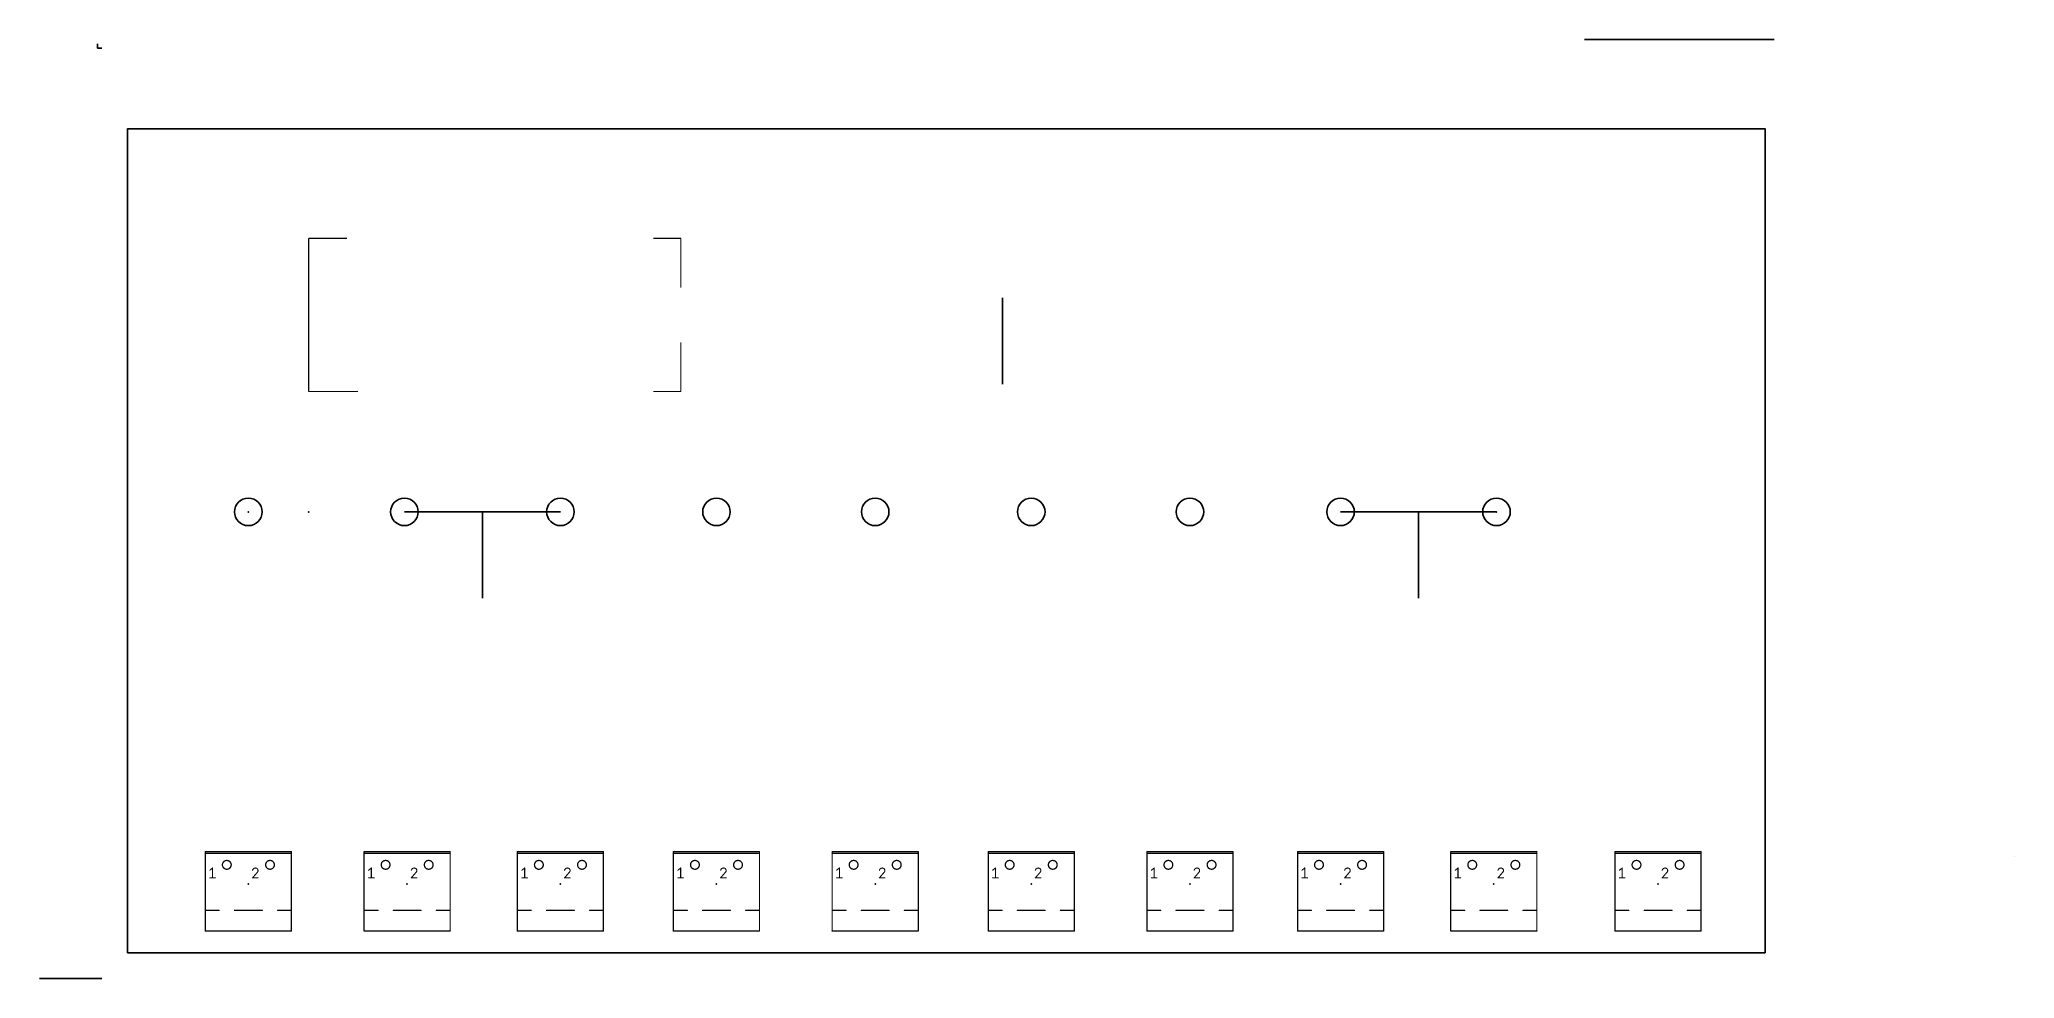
# Model space of a CAD drawing. Header units: millimetres. Extents: x 12 to 241, y 12 to 121.
import ezdxf

# ---------------------------------------------------------------- set-up
doc = ezdxf.new("R2010")
doc.units = ezdxf.units.MM
for name, color, linetype in [('20', 7, 'Continuous'), ('21', 7, 'Continuous'), ('23', 7, 'Continuous')]:
    doc.layers.add(name, color=color, linetype=linetype)

msp = doc.modelspace()

# ---------------------------------------------------------------- linework, layer by layer
for p, q in [((18.42, 120.36, 27), (18.42, 120.86, 27)), ((18.92, 120.36, 27), (18.42, 120.36, 27)), ((212.92, 121.36), (190.92, 121.36)), ((123.42, 91.36, 3), (123.42, 81.36, 3)), ((54.03, 66.53), (72.13, 66.53)), ((63.08, 66.53), (63.08, 56.53)), ((162.62, 66.53), (180.71, 66.53)), ((171.66, 66.53), (171.66, 56.53)), ((240.8, 26.58, 5), (240.8, 26.58, 5)), ((30.94, 15.36), (29.94, 15.36)), ((18.92, 12.36), (11.7, 12.36)), ((11.7, 12.36), (11.7, 12.36, 27))]:
    msp.add_line(p, q)
for centre in [(35.93, 66.53), (54.03, 66.53), (72.13, 66.53), (90.23, 66.53), (108.64, 66.53), (126.74, 66.53), (145.15, 66.53), (162.62, 66.53), (180.71, 66.53)]:
    msp.add_circle(centre, 1.6)
at = {"layer": '20'}
msp.add_lwpolyline([(211.86, 15.36), (211.86, 111.01), (21.92, 111.01), (21.92, 15.36)], close=True, dxfattribs=at)
at = {"layer": '21'}
for points, const_width in [([(42.92, 92.56), (42.92, 98.28)], 0.127), ([(42.92, 98.28), (47.36, 98.28)], 0.127), ([(86.1, 98.28), (82.92, 98.28)], 0.127), ([(86.1, 92.56), (86.1, 98.28)], 0.127), ([(42.92, 86.21), (42.92, 92.56)], 0.127), ([(42.92, 80.5), (42.92, 86.21)], 0.127), ([(86.1, 80.5), (86.1, 86.21)], 0.127), ([(42.92, 80.5), (48.63, 80.5)], 0.127), ([(82.92, 80.5), (86.1, 80.5)], 0.127), ([(40.93, 27.08), (30.94, 27.08)], 0.152), ([(30.94, 26.88), (30.94, 27.08)], 0.152), ([(30.94, 20.28), (30.94, 26.88)], 0.152), ([(30.94, 26.88), (40.93, 26.88)], 0.152), ([(31.47, 24.94), (31.78, 25.19)], 0.127), ([(31.78, 25.19), (31.78, 24.05)], 0.127), ([(40.93, 27.08), (40.93, 26.88)], 0.152), ([(40.93, 26.88), (40.93, 20.28)], 0.152), ([(59.34, 27.08), (49.36, 27.08)], 0.152), ([(49.36, 26.88), (49.36, 27.08)], 0.152), ([(49.36, 20.28), (49.36, 26.88)], 0.152), ([(49.36, 26.88), (59.34, 26.88)], 0.152), ([(49.88, 24.94), (50.2, 25.19)], 0.127), ([(50.2, 25.19), (50.2, 24.05)], 0.127), ([(59.34, 27.08), (59.34, 26.88)], 0.152), ([(59.34, 26.88), (59.34, 20.28)], 0.152), ([(77.12, 27.08), (67.14, 27.08)], 0.152), ([(67.14, 26.88), (67.14, 27.08)], 0.152), ([(67.14, 20.28), (67.14, 26.88)], 0.152), ([(67.14, 26.88), (77.12, 26.88)], 0.152), ([(67.66, 24.94), (67.98, 25.19)], 0.127), ([(67.98, 25.19), (67.98, 24.05)], 0.127), ([(77.12, 27.08), (77.12, 26.88)], 0.152), ([(77.12, 26.88), (77.12, 20.28)], 0.152), ([(95.22, 27.08), (85.24, 27.08)], 0.152), ([(85.24, 26.88), (85.24, 27.08)], 0.152), ([(85.24, 20.28), (85.24, 26.88)], 0.152), ([(85.24, 26.88), (95.22, 26.88)], 0.152), ([(85.76, 24.94), (86.08, 25.19)], 0.127), ([(86.08, 25.19), (86.08, 24.05)], 0.127), ([(95.22, 27.08), (95.22, 26.88)], 0.152), ([(95.22, 26.88), (95.22, 20.28)], 0.152), ([(113.63, 27.08), (103.65, 27.08)], 0.152), ([(103.65, 26.88), (103.65, 27.08)], 0.152), ([(103.65, 20.28), (103.65, 26.88)], 0.152), ([(103.65, 26.88), (113.63, 26.88)], 0.152), ([(104.17, 24.94), (104.49, 25.19)], 0.127), ([(104.49, 25.19), (104.49, 24.05)], 0.127), ([(113.63, 27.08), (113.63, 26.88)], 0.152), ([(113.63, 26.88), (113.63, 20.28)], 0.152), ([(131.73, 27.08), (121.75, 27.08)], 0.152), ([(121.75, 26.88), (121.75, 27.08)], 0.152), ([(121.75, 20.28), (121.75, 26.88)], 0.152), ([(121.75, 26.88), (131.73, 26.88)], 0.152), ([(122.27, 24.94), (122.59, 25.19)], 0.127), ([(122.59, 25.19), (122.59, 24.05)], 0.127), ([(131.73, 27.08), (131.73, 26.88)], 0.152), ([(131.73, 26.88), (131.73, 20.28)], 0.152), ([(150.15, 27.08), (140.16, 27.08)], 0.152), ([(140.16, 26.88), (140.16, 27.08)], 0.152), ([(140.16, 20.28), (140.16, 26.88)], 0.152), ([(140.16, 26.88), (150.15, 26.88)], 0.152), ([(140.69, 24.94), (141, 25.19)], 0.127), ([(141, 25.19), (141, 24.05)], 0.127), ([(150.15, 27.08), (150.15, 26.88)], 0.152), ([(150.15, 26.88), (150.15, 20.28)], 0.152), ([(167.61, 27.08), (157.63, 27.08)], 0.152), ([(157.63, 26.88), (157.63, 27.08)], 0.152), ([(157.63, 20.28), (157.63, 26.88)], 0.152), ([(157.63, 26.88), (167.61, 26.88)], 0.152), ([(158.15, 24.94), (158.47, 25.19)], 0.127), ([(158.47, 25.19), (158.47, 24.05)], 0.127), ([(167.61, 27.08), (167.61, 26.88)], 0.152), ([(167.61, 26.88), (167.61, 20.28)], 0.152), ([(185.39, 27.08), (175.41, 27.08)], 0.152), ([(175.41, 26.88), (175.41, 27.08)], 0.152), ([(175.41, 20.28), (175.41, 26.88)], 0.152), ([(175.41, 26.88), (185.39, 26.88)], 0.152), ([(175.93, 24.94), (176.25, 25.19)], 0.127), ([(176.25, 25.19), (176.25, 24.05)], 0.127), ([(185.39, 27.08), (185.39, 26.88)], 0.152), ([(185.39, 26.88), (185.39, 20.28)], 0.152), ([(204.44, 27.08), (194.46, 27.08)], 0.152), ([(194.46, 26.88), (194.46, 27.08)], 0.152), ([(194.46, 20.28), (194.46, 26.88)], 0.152), ([(194.46, 26.88), (204.44, 26.88)], 0.152), ([(194.98, 24.94), (195.3, 25.19)], 0.127), ([(195.3, 25.19), (195.3, 24.05)], 0.127), ([(204.44, 27.08), (204.44, 26.88)], 0.152), ([(204.44, 26.88), (204.44, 20.28)], 0.152), ([(31.47, 24.05), (32.1, 24.05)], 0.127), ([(36.96, 24.68), (36.42, 24.05)], 0.127), ([(36.42, 24.05), (37.05, 24.05)], 0.127), ([(49.88, 24.05), (50.52, 24.05)], 0.127), ([(55.37, 24.68), (54.83, 24.05)], 0.127), ([(54.83, 24.05), (55.47, 24.05)], 0.127), ([(67.66, 24.05), (68.3, 24.05)], 0.127), ([(73.15, 24.68), (72.61, 24.05)], 0.127), ([(72.61, 24.05), (73.25, 24.05)], 0.127), ([(85.76, 24.05), (86.39, 24.05)], 0.127), ([(91.25, 24.68), (90.71, 24.05)], 0.127), ([(90.71, 24.05), (91.35, 24.05)], 0.127), ([(104.17, 24.05), (104.81, 24.05)], 0.127), ([(109.67, 24.68), (109.13, 24.05)], 0.127), ([(109.13, 24.05), (109.76, 24.05)], 0.127), ([(122.27, 24.05), (122.91, 24.05)], 0.127), ([(127.76, 24.68), (127.22, 24.05)], 0.127), ([(127.22, 24.05), (127.86, 24.05)], 0.127), ([(140.69, 24.05), (141.32, 24.05)], 0.127), ([(146.18, 24.68), (145.64, 24.05)], 0.127), ([(145.64, 24.05), (146.27, 24.05)], 0.127), ([(158.15, 24.05), (158.78, 24.05)], 0.127), ([(163.64, 24.68), (163.1, 24.05)], 0.127), ([(163.1, 24.05), (163.74, 24.05)], 0.127), ([(175.93, 24.05), (176.56, 24.05)], 0.127), ([(181.42, 24.68), (180.88, 24.05)], 0.127), ([(180.88, 24.05), (181.52, 24.05)], 0.127), ([(194.98, 24.05), (195.61, 24.05)], 0.127), ([(200.47, 24.68), (199.93, 24.05)], 0.127), ([(199.93, 24.05), (200.57, 24.05)], 0.127), ([(30.94, 17.89), (30.94, 20.28)], 0.152), ([(30.94, 20.28), (32.54, 20.28)], 0.152), ([(34.32, 20.28), (37.55, 20.28)], 0.152), ([(39.33, 20.28), (40.93, 20.28)], 0.152), ([(40.93, 20.28), (40.93, 17.89)], 0.152), ([(49.36, 17.89), (49.36, 20.28)], 0.152), ([(49.36, 20.28), (50.96, 20.28)], 0.152), ([(52.74, 20.28), (55.96, 20.28)], 0.152), ([(57.74, 20.28), (59.34, 20.28)], 0.152), ([(59.34, 20.28), (59.34, 17.89)], 0.152), ([(67.14, 17.89), (67.14, 20.28)], 0.152), ([(67.14, 20.28), (68.74, 20.28)], 0.152), ([(70.52, 20.28), (73.74, 20.28)], 0.152), ([(75.52, 20.28), (77.12, 20.28)], 0.152), ([(77.12, 20.28), (77.12, 17.89)], 0.152), ([(85.24, 17.89), (85.24, 20.28)], 0.152), ([(85.24, 20.28), (86.84, 20.28)], 0.152), ([(88.62, 20.28), (91.84, 20.28)], 0.152), ([(93.62, 20.28), (95.22, 20.28)], 0.152), ([(95.22, 20.28), (95.22, 17.89)], 0.152), ([(103.65, 17.89), (103.65, 20.28)], 0.152), ([(103.65, 20.28), (105.25, 20.28)], 0.152), ([(107.03, 20.28), (110.26, 20.28)], 0.152), ([(112.03, 20.28), (113.63, 20.28)], 0.152), ([(113.63, 20.28), (113.63, 17.89)], 0.152), ([(121.75, 17.89), (121.75, 20.28)], 0.152), ([(121.75, 20.28), (123.35, 20.28)], 0.152), ([(125.13, 20.28), (128.35, 20.28)], 0.152), ([(130.13, 20.28), (131.73, 20.28)], 0.152), ([(131.73, 20.28), (131.73, 17.89)], 0.152), ([(140.16, 17.89), (140.16, 20.28)], 0.152), ([(140.16, 20.28), (141.76, 20.28)], 0.152), ([(143.54, 20.28), (146.77, 20.28)], 0.152), ([(148.55, 20.28), (150.15, 20.28)], 0.152), ([(150.15, 20.28), (150.15, 17.89)], 0.152), ([(157.63, 17.89), (157.63, 20.28)], 0.152), ([(157.63, 20.28), (159.23, 20.28)], 0.152), ([(161.01, 20.28), (164.23, 20.28)], 0.152), ([(166.01, 20.28), (167.61, 20.28)], 0.152), ([(167.61, 20.28), (167.61, 17.89)], 0.152), ([(175.41, 17.89), (175.41, 20.28)], 0.152), ([(175.41, 20.28), (177.01, 20.28)], 0.152), ([(178.79, 20.28), (182.01, 20.28)], 0.152), ([(183.79, 20.28), (185.39, 20.28)], 0.152), ([(185.39, 20.28), (185.39, 17.89)], 0.152), ([(194.46, 17.89), (194.46, 20.28)], 0.152), ([(194.46, 20.28), (196.06, 20.28)], 0.152), ([(197.84, 20.28), (201.06, 20.28)], 0.152), ([(202.84, 20.28), (204.44, 20.28)], 0.152), ([(204.44, 20.28), (204.44, 17.89)], 0.152), ([(30.94, 17.89), (40.93, 17.89)], 0.152), ([(49.36, 17.89), (59.34, 17.89)], 0.152), ([(67.14, 17.89), (77.12, 17.89)], 0.152), ([(85.24, 17.89), (95.22, 17.89)], 0.152), ([(103.65, 17.89), (113.63, 17.89)], 0.152), ([(121.75, 17.89), (131.73, 17.89)], 0.152), ([(140.16, 17.89), (150.15, 17.89)], 0.152), ([(157.63, 17.89), (167.61, 17.89)], 0.152), ([(175.41, 17.89), (185.39, 17.89)], 0.152), ([(194.46, 17.89), (204.44, 17.89)], 0.152)]:
    msp.add_lwpolyline(points, dxfattribs=dict(at, const_width=const_width))
for points, const_width in [([(30.94, 27.12, 1), (30.94, 27.05)], 0.0762), ([(30.98, 27.08, 1), (30.91, 27.08)], 0.0762), ([(30.98, 26.88, 1), (30.91, 26.88)], 0.0762), ([(30.94, 26.92, 1), (30.94, 26.84)], 0.0762), ([(30.91, 26.88, 1), (30.98, 26.88)], 0.0762), ([(31.81, 25.19, 1), (31.75, 25.19)], 0.0635), ([(31.8, 25.17, 1), (31.76, 25.22)], 0.0635), ([(33.43, 25.05, 1), (33.43, 26.07, 1), (33.43, 25.05)], 0.152), ([(36.77, 25.19, 0.3252), (36.42, 24.94)], 0.127), ([(37.05, 24.9, 0.4142), (36.77, 25.19)], 0.127), ([(36.77, 25.22, 1), (36.77, 25.16)], 0.0635), ([(36.77, 25.16, 1), (36.77, 25.22)], 0.0635), ([(38.44, 25.05, 1), (38.44, 26.07, 1), (38.44, 25.05)], 0.152), ([(40.96, 27.08, 1), (40.89, 27.08)], 0.0762), ([(40.96, 26.88, 1), (40.89, 26.88)], 0.0762), ([(40.89, 26.88, 1), (40.96, 26.88)], 0.0762), ([(40.93, 27.05, 1), (40.93, 27.12)], 0.0762), ([(40.93, 26.84, 1), (40.93, 26.92)], 0.0762), ([(49.36, 27.12, 1), (49.36, 27.05)], 0.0762), ([(49.4, 27.08, 1), (49.32, 27.08)], 0.0762), ([(49.4, 26.88, 1), (49.32, 26.88)], 0.0762), ([(49.36, 26.92, 1), (49.36, 26.84)], 0.0762), ([(49.32, 26.88, 1), (49.4, 26.88)], 0.0762), ([(50.23, 25.19, 1), (50.17, 25.19)], 0.0635), ([(50.22, 25.17, 1), (50.18, 25.22)], 0.0635), ([(51.85, 25.05, 1), (51.85, 26.07, 1), (51.85, 25.05)], 0.152), ([(55.18, 25.19, 0.3252), (54.83, 24.94)], 0.127), ([(55.47, 24.9, 0.4142), (55.18, 25.19)], 0.127), ([(55.18, 25.22, 1), (55.18, 25.16)], 0.0635), ([(55.18, 25.16, 1), (55.18, 25.22)], 0.0635), ([(56.85, 25.05, 1), (56.85, 26.07, 1), (56.85, 25.05)], 0.152), ([(59.38, 27.08, 1), (59.3, 27.08)], 0.0762), ([(59.38, 26.88, 1), (59.3, 26.88)], 0.0762), ([(59.3, 26.88, 1), (59.38, 26.88)], 0.0762), ([(59.34, 27.05, 1), (59.34, 27.12)], 0.0762), ([(59.34, 26.84, 1), (59.34, 26.92)], 0.0762), ([(67.14, 27.12, 1), (67.14, 27.05)], 0.0762), ([(67.18, 27.08, 1), (67.1, 27.08)], 0.0762), ([(67.18, 26.88, 1), (67.1, 26.88)], 0.0762), ([(67.14, 26.92, 1), (67.14, 26.84)], 0.0762), ([(67.1, 26.88, 1), (67.18, 26.88)], 0.0762), ([(68.01, 25.19, 1), (67.95, 25.19)], 0.0635), ([(68, 25.17, 1), (67.96, 25.22)], 0.0635), ([(69.63, 25.05, 1), (69.63, 26.07, 1), (69.63, 25.05)], 0.152), ([(72.96, 25.19, 0.3252), (72.61, 24.94)], 0.127), ([(73.25, 24.9, 0.4142), (72.96, 25.19)], 0.127), ([(72.96, 25.22, 1), (72.96, 25.16)], 0.0635), ([(72.96, 25.16, 1), (72.96, 25.22)], 0.0635), ([(74.63, 25.05, 1), (74.63, 26.07, 1), (74.63, 25.05)], 0.152), ([(77.16, 27.08, 1), (77.08, 27.08)], 0.0762), ([(77.16, 26.88, 1), (77.08, 26.88)], 0.0762), ([(77.08, 26.88, 1), (77.16, 26.88)], 0.0762), ([(77.12, 27.05, 1), (77.12, 27.12)], 0.0762), ([(77.12, 26.84, 1), (77.12, 26.92)], 0.0762), ([(85.24, 27.12, 1), (85.24, 27.05)], 0.0762), ([(85.28, 27.08, 1), (85.2, 27.08)], 0.0762), ([(85.28, 26.88, 1), (85.2, 26.88)], 0.0762), ([(85.24, 26.92, 1), (85.24, 26.84)], 0.0762), ([(85.2, 26.88, 1), (85.28, 26.88)], 0.0762), ([(86.11, 25.19, 1), (86.04, 25.19)], 0.0635), ([(86.09, 25.17, 1), (86.06, 25.22)], 0.0635), ([(87.73, 25.05, 1), (87.73, 26.07, 1), (87.73, 25.05)], 0.152), ([(91.06, 25.19, 0.3252), (90.71, 24.94)], 0.127), ([(91.35, 24.9, 0.4142), (91.06, 25.19)], 0.127), ([(91.06, 25.22, 1), (91.06, 25.16)], 0.0635), ([(91.06, 25.16, 1), (91.06, 25.22)], 0.0635), ([(92.73, 25.05, 1), (92.73, 26.07, 1), (92.73, 25.05)], 0.152), ([(95.26, 27.08, 1), (95.18, 27.08)], 0.0762), ([(95.26, 26.88, 1), (95.18, 26.88)], 0.0762), ([(95.18, 26.88, 1), (95.26, 26.88)], 0.0762), ([(95.22, 27.05, 1), (95.22, 27.12)], 0.0762), ([(95.22, 26.84, 1), (95.22, 26.92)], 0.0762), ([(103.65, 27.12, 1), (103.65, 27.05)], 0.0762), ([(103.69, 27.08, 1), (103.61, 27.08)], 0.0762), ([(103.69, 26.88, 1), (103.61, 26.88)], 0.0762), ([(103.65, 26.92, 1), (103.65, 26.84)], 0.0762), ([(103.61, 26.88, 1), (103.69, 26.88)], 0.0762), ([(104.52, 25.19, 1), (104.46, 25.19)], 0.0635), ([(104.51, 25.17, 1), (104.47, 25.22)], 0.0635), ([(106.14, 25.05, 1), (106.14, 26.07, 1), (106.14, 25.05)], 0.152), ([(109.47, 25.19, 0.3252), (109.13, 24.94)], 0.127), ([(109.76, 24.9, 0.4142), (109.47, 25.19)], 0.127), ([(109.47, 25.22, 1), (109.47, 25.16)], 0.0635), ([(109.47, 25.16, 1), (109.47, 25.22)], 0.0635), ([(111.14, 25.05, 1), (111.14, 26.07, 1), (111.14, 25.05)], 0.152), ([(113.67, 27.08, 1), (113.6, 27.08)], 0.0762), ([(113.67, 26.88, 1), (113.6, 26.88)], 0.0762), ([(113.6, 26.88, 1), (113.67, 26.88)], 0.0762), ([(113.63, 27.05, 1), (113.63, 27.12)], 0.0762), ([(113.63, 26.84, 1), (113.63, 26.92)], 0.0762), ([(121.75, 27.12, 1), (121.75, 27.05)], 0.0762), ([(121.79, 27.08, 1), (121.71, 27.08)], 0.0762), ([(121.79, 26.88, 1), (121.71, 26.88)], 0.0762), ([(121.75, 26.92, 1), (121.75, 26.84)], 0.0762), ([(121.71, 26.88, 1), (121.79, 26.88)], 0.0762), ([(122.62, 25.19, 1), (122.56, 25.19)], 0.0635), ([(122.61, 25.17, 1), (122.57, 25.22)], 0.0635), ([(124.24, 25.05, 1), (124.24, 26.07, 1), (124.24, 25.05)], 0.152), ([(127.57, 25.19, 0.3252), (127.22, 24.94)], 0.127), ([(127.86, 24.9, 0.4142), (127.57, 25.19)], 0.127), ([(127.57, 25.22, 1), (127.57, 25.16)], 0.0635), ([(127.57, 25.16, 1), (127.57, 25.22)], 0.0635), ([(129.24, 25.05, 1), (129.24, 26.07, 1), (129.24, 25.05)], 0.152), ([(131.77, 27.08, 1), (131.69, 27.08)], 0.0762), ([(131.77, 26.88, 1), (131.69, 26.88)], 0.0762), ([(131.69, 26.88, 1), (131.77, 26.88)], 0.0762), ([(131.73, 27.05, 1), (131.73, 27.12)], 0.0762), ([(131.73, 26.84, 1), (131.73, 26.92)], 0.0762), ([(140.16, 27.12, 1), (140.16, 27.05)], 0.0762), ([(140.2, 27.08, 1), (140.13, 27.08)], 0.0762), ([(140.2, 26.88, 1), (140.13, 26.88)], 0.0762), ([(140.16, 26.92, 1), (140.16, 26.84)], 0.0762), ([(140.13, 26.88, 1), (140.2, 26.88)], 0.0762), ([(141.03, 25.19, 1), (140.97, 25.19)], 0.0635), ([(141.02, 25.17, 1), (140.98, 25.22)], 0.0635), ([(142.65, 25.05, 1), (142.65, 26.07, 1), (142.65, 25.05)], 0.152), ([(145.99, 25.19, 0.3252), (145.64, 24.94)], 0.127), ([(146.27, 24.9, 0.4142), (145.99, 25.19)], 0.127), ([(145.99, 25.22, 1), (145.99, 25.16)], 0.0635), ([(145.99, 25.16, 1), (145.99, 25.22)], 0.0635), ([(147.66, 25.05, 1), (147.66, 26.07, 1), (147.66, 25.05)], 0.152), ([(150.18, 27.08, 1), (150.11, 27.08)], 0.0762), ([(150.18, 26.88, 1), (150.11, 26.88)], 0.0762), ([(150.11, 26.88, 1), (150.18, 26.88)], 0.0762), ([(150.15, 27.05, 1), (150.15, 27.12)], 0.0762), ([(150.15, 26.84, 1), (150.15, 26.92)], 0.0762), ([(157.63, 27.12, 1), (157.63, 27.05)], 0.0762), ([(157.67, 27.08, 1), (157.59, 27.08)], 0.0762), ([(157.67, 26.88, 1), (157.59, 26.88)], 0.0762), ([(157.63, 26.92, 1), (157.63, 26.84)], 0.0762), ([(157.59, 26.88, 1), (157.67, 26.88)], 0.0762), ([(158.5, 25.19, 1), (158.43, 25.19)], 0.0635), ([(158.48, 25.17, 1), (158.45, 25.22)], 0.0635), ([(160.12, 25.05, 1), (160.12, 26.07, 1), (160.12, 25.05)], 0.152), ([(163.45, 25.19, 0.3252), (163.1, 24.94)], 0.127), ([(163.74, 24.9, 0.4142), (163.45, 25.19)], 0.127), ([(163.45, 25.22, 1), (163.45, 25.16)], 0.0635), ([(163.45, 25.16, 1), (163.45, 25.22)], 0.0635), ([(165.12, 25.05, 1), (165.12, 26.07, 1), (165.12, 25.05)], 0.152), ([(167.65, 27.08, 1), (167.57, 27.08)], 0.0762), ([(167.65, 26.88, 1), (167.57, 26.88)], 0.0762), ([(167.57, 26.88, 1), (167.65, 26.88)], 0.0762), ([(167.61, 27.05, 1), (167.61, 27.12)], 0.0762), ([(167.61, 26.84, 1), (167.61, 26.92)], 0.0762), ([(175.41, 27.12, 1), (175.41, 27.05)], 0.0762), ([(175.45, 27.08, 1), (175.37, 27.08)], 0.0762), ([(175.45, 26.88, 1), (175.37, 26.88)], 0.0762), ([(175.41, 26.92, 1), (175.41, 26.84)], 0.0762), ([(175.37, 26.88, 1), (175.45, 26.88)], 0.0762), ([(176.28, 25.19, 1), (176.21, 25.19)], 0.0635), ([(176.26, 25.17, 1), (176.23, 25.22)], 0.0635), ([(177.9, 25.05, 1), (177.9, 26.07, 1), (177.9, 25.05)], 0.152), ([(181.23, 25.19, 0.3252), (180.88, 24.94)], 0.127), ([(181.52, 24.9, 0.4142), (181.23, 25.19)], 0.127), ([(181.23, 25.22, 1), (181.23, 25.16)], 0.0635), ([(181.23, 25.16, 1), (181.23, 25.22)], 0.0635), ([(182.9, 25.05, 1), (182.9, 26.07, 1), (182.9, 25.05)], 0.152), ([(185.43, 27.08, 1), (185.35, 27.08)], 0.0762), ([(185.43, 26.88, 1), (185.35, 26.88)], 0.0762), ([(185.35, 26.88, 1), (185.43, 26.88)], 0.0762), ([(185.39, 27.05, 1), (185.39, 27.12)], 0.0762), ([(185.39, 26.84, 1), (185.39, 26.92)], 0.0762), ([(194.46, 27.12, 1), (194.46, 27.05)], 0.0762), ([(194.5, 27.08, 1), (194.42, 27.08)], 0.0762), ([(194.5, 26.88, 1), (194.42, 26.88)], 0.0762), ([(194.46, 26.92, 1), (194.46, 26.84)], 0.0762), ([(194.42, 26.88, 1), (194.5, 26.88)], 0.0762), ([(195.33, 25.19, 1), (195.26, 25.19)], 0.0635), ([(195.31, 25.17, 1), (195.28, 25.22)], 0.0635), ([(196.95, 25.05, 1), (196.95, 26.07, 1), (196.95, 25.05)], 0.152), ([(200.28, 25.19, 0.3252), (199.93, 24.94)], 0.127), ([(200.57, 24.9, 0.4142), (200.28, 25.19)], 0.127), ([(200.28, 25.22, 1), (200.28, 25.16)], 0.0635), ([(200.28, 25.16, 1), (200.28, 25.22)], 0.0635), ([(201.95, 25.05, 1), (201.95, 26.07, 1), (201.95, 25.05)], 0.152), ([(204.48, 27.08, 1), (204.4, 27.08)], 0.0762), ([(204.48, 26.88, 1), (204.4, 26.88)], 0.0762), ([(204.4, 26.88, 1), (204.48, 26.88)], 0.0762), ([(204.44, 27.05, 1), (204.44, 27.12)], 0.0762), ([(204.44, 26.84, 1), (204.44, 26.92)], 0.0762), ([(31.45, 24.96, 1), (31.48, 24.91)], 0.0635), ([(31.47, 24.08, 1), (31.47, 24.02)], 0.0635), ([(31.75, 24.05, 1), (31.81, 24.05)], 0.0635), ([(32.1, 24.02, 1), (32.1, 24.08)], 0.0635), ([(36.39, 24.95, 1), (36.45, 24.93)], 0.0635), ([(36.42, 24.08, 1), (36.42, 24.02)], 0.0635), ([(36.39, 24.07, 1), (36.44, 24.03)], 0.0635), ([(36.96, 24.68, 0.2053), (37.05, 24.9)], 0.127), ([(36.94, 24.71, 1), (36.98, 24.66)], 0.0635), ([(36.98, 24.66, 1), (36.93, 24.7)], 0.0635), ([(37.08, 24.9, 1), (37.02, 24.9)], 0.0635), ([(37.02, 24.9, 1), (37.08, 24.9)], 0.0635), ([(37.05, 24.02, 1), (37.05, 24.08)], 0.0635), ([(49.86, 24.96, 1), (49.9, 24.91)], 0.0635), ([(49.88, 24.08, 1), (49.88, 24.02)], 0.0635), ([(50.17, 24.05, 1), (50.23, 24.05)], 0.0635), ([(50.52, 24.02, 1), (50.52, 24.08)], 0.0635), ([(54.8, 24.95, 1), (54.86, 24.93)], 0.0635), ([(54.83, 24.08, 1), (54.83, 24.02)], 0.0635), ([(54.81, 24.07, 1), (54.86, 24.03)], 0.0635), ([(55.37, 24.68, 0.2053), (55.47, 24.9)], 0.127), ([(55.35, 24.71, 1), (55.39, 24.66)], 0.0635), ([(55.4, 24.66, 1), (55.35, 24.7)], 0.0635), ([(55.5, 24.9, 1), (55.44, 24.9)], 0.0635), ([(55.44, 24.9, 1), (55.5, 24.9)], 0.0635), ([(55.47, 24.02, 1), (55.47, 24.08)], 0.0635), ([(67.64, 24.96, 1), (67.68, 24.91)], 0.0635), ([(67.66, 24.08, 1), (67.66, 24.02)], 0.0635), ([(67.95, 24.05, 1), (68.01, 24.05)], 0.0635), ([(68.3, 24.02, 1), (68.3, 24.08)], 0.0635), ([(72.58, 24.95, 1), (72.64, 24.93)], 0.0635), ([(72.61, 24.08, 1), (72.61, 24.02)], 0.0635), ([(72.59, 24.07, 1), (72.64, 24.03)], 0.0635), ([(73.15, 24.68, 0.2053), (73.25, 24.9)], 0.127), ([(73.13, 24.71, 1), (73.17, 24.66)], 0.0635), ([(73.18, 24.66, 1), (73.13, 24.7)], 0.0635), ([(73.28, 24.9, 1), (73.22, 24.9)], 0.0635), ([(73.22, 24.9, 1), (73.28, 24.9)], 0.0635), ([(73.25, 24.02, 1), (73.25, 24.08)], 0.0635), ([(85.74, 24.96, 1), (85.78, 24.91)], 0.0635), ([(85.76, 24.08, 1), (85.76, 24.02)], 0.0635), ([(86.04, 24.05, 1), (86.11, 24.05)], 0.0635), ([(86.39, 24.02, 1), (86.39, 24.08)], 0.0635), ([(90.68, 24.95, 1), (90.74, 24.93)], 0.0635), ([(90.71, 24.08, 1), (90.71, 24.02)], 0.0635), ([(90.69, 24.07, 1), (90.73, 24.03)], 0.0635), ([(91.25, 24.68, 0.2053), (91.35, 24.9)], 0.127), ([(91.27, 24.66, 1), (91.23, 24.7)], 0.0635), ([(91.23, 24.71, 1), (91.27, 24.66)], 0.0635), ([(91.38, 24.9, 1), (91.31, 24.9)], 0.0635), ([(91.31, 24.9, 1), (91.38, 24.9)], 0.0635), ([(91.35, 24.02, 1), (91.35, 24.08)], 0.0635), ([(104.15, 24.96, 1), (104.19, 24.91)], 0.0635), ([(104.17, 24.08, 1), (104.17, 24.02)], 0.0635), ([(104.46, 24.05, 1), (104.52, 24.05)], 0.0635), ([(104.81, 24.02, 1), (104.81, 24.08)], 0.0635), ([(109.1, 24.95, 1), (109.16, 24.93)], 0.0635), ([(109.13, 24.08, 1), (109.13, 24.02)], 0.0635), ([(109.1, 24.07, 1), (109.15, 24.03)], 0.0635), ([(109.67, 24.68, 0.2053), (109.76, 24.9)], 0.127), ([(109.64, 24.71, 1), (109.69, 24.66)], 0.0635), ([(109.69, 24.66, 1), (109.64, 24.7)], 0.0635), ([(109.79, 24.9, 1), (109.73, 24.9)], 0.0635), ([(109.73, 24.9, 1), (109.79, 24.9)], 0.0635), ([(109.76, 24.02, 1), (109.76, 24.08)], 0.0635), ([(122.25, 24.96, 1), (122.29, 24.91)], 0.0635), ([(122.27, 24.08, 1), (122.27, 24.02)], 0.0635), ([(122.56, 24.05, 1), (122.62, 24.05)], 0.0635), ([(122.91, 24.02, 1), (122.91, 24.08)], 0.0635), ([(127.19, 24.95, 1), (127.25, 24.93)], 0.0635), ([(127.22, 24.08, 1), (127.22, 24.02)], 0.0635), ([(127.2, 24.07, 1), (127.25, 24.03)], 0.0635), ([(127.76, 24.68, 0.2053), (127.86, 24.9)], 0.127), ([(127.74, 24.71, 1), (127.78, 24.66)], 0.0635), ([(127.79, 24.66, 1), (127.74, 24.7)], 0.0635), ([(127.89, 24.9, 1), (127.83, 24.9)], 0.0635), ([(127.83, 24.9, 1), (127.89, 24.9)], 0.0635), ([(127.86, 24.02, 1), (127.86, 24.08)], 0.0635), ([(140.67, 24.96, 1), (140.7, 24.91)], 0.0635), ([(140.69, 24.08, 1), (140.69, 24.02)], 0.0635), ([(140.97, 24.05, 1), (141.03, 24.05)], 0.0635), ([(141.32, 24.02, 1), (141.32, 24.08)], 0.0635), ([(145.61, 24.95, 1), (145.67, 24.93)], 0.0635), ([(145.64, 24.08, 1), (145.64, 24.02)], 0.0635), ([(145.61, 24.07, 1), (145.66, 24.03)], 0.0635), ([(146.18, 24.68, 0.2053), (146.27, 24.9)], 0.127), ([(146.16, 24.71, 1), (146.2, 24.66)], 0.0635), ([(146.2, 24.66, 1), (146.15, 24.7)], 0.0635), ([(146.3, 24.9, 1), (146.24, 24.9)], 0.0635), ([(146.24, 24.9, 1), (146.3, 24.9)], 0.0635), ([(146.27, 24.02, 1), (146.27, 24.08)], 0.0635), ([(158.13, 24.96, 1), (158.17, 24.91)], 0.0635), ([(158.15, 24.08, 1), (158.15, 24.02)], 0.0635), ([(158.43, 24.05, 1), (158.5, 24.05)], 0.0635), ([(158.78, 24.02, 1), (158.78, 24.08)], 0.0635), ([(163.07, 24.95, 1), (163.13, 24.93)], 0.0635), ([(163.1, 24.08, 1), (163.1, 24.02)], 0.0635), ([(163.08, 24.07, 1), (163.12, 24.03)], 0.0635), ([(163.64, 24.68, 0.2053), (163.74, 24.9)], 0.127), ([(163.66, 24.66, 1), (163.62, 24.7)], 0.0635), ([(163.62, 24.71, 1), (163.66, 24.66)], 0.0635), ([(163.77, 24.9, 1), (163.7, 24.9)], 0.0635), ([(163.7, 24.9, 1), (163.77, 24.9)], 0.0635), ([(163.74, 24.02, 1), (163.74, 24.08)], 0.0635), ([(175.91, 24.96, 1), (175.95, 24.91)], 0.0635), ([(175.93, 24.08, 1), (175.93, 24.02)], 0.0635), ([(176.21, 24.05, 1), (176.28, 24.05)], 0.0635), ([(176.56, 24.02, 1), (176.56, 24.08)], 0.0635), ([(180.85, 24.95, 1), (180.91, 24.93)], 0.0635), ([(180.88, 24.08, 1), (180.88, 24.02)], 0.0635), ([(180.86, 24.07, 1), (180.9, 24.03)], 0.0635), ([(181.42, 24.68, 0.2053), (181.52, 24.9)], 0.127), ([(181.44, 24.66, 1), (181.4, 24.7)], 0.0635), ([(181.4, 24.71, 1), (181.44, 24.66)], 0.0635), ([(181.55, 24.9, 1), (181.48, 24.9)], 0.0635), ([(181.48, 24.9, 1), (181.55, 24.9)], 0.0635), ([(181.52, 24.02, 1), (181.52, 24.08)], 0.0635), ([(194.96, 24.96, 1), (195, 24.91)], 0.0635), ([(194.98, 24.08, 1), (194.98, 24.02)], 0.0635), ([(195.26, 24.05, 1), (195.33, 24.05)], 0.0635), ([(195.61, 24.02, 1), (195.61, 24.08)], 0.0635), ([(199.9, 24.95, 1), (199.96, 24.93)], 0.0635), ([(199.93, 24.08, 1), (199.93, 24.02)], 0.0635), ([(199.91, 24.07, 1), (199.95, 24.03)], 0.0635), ([(200.47, 24.68, 0.2053), (200.57, 24.9)], 0.127), ([(200.49, 24.66, 1), (200.45, 24.7)], 0.0635), ([(200.45, 24.71, 1), (200.49, 24.66)], 0.0635), ([(200.6, 24.9, 1), (200.53, 24.9)], 0.0635), ([(200.53, 24.9, 1), (200.6, 24.9)], 0.0635), ([(200.57, 24.02, 1), (200.57, 24.08)], 0.0635), ([(30.98, 20.28, 1), (30.91, 20.28)], 0.0762), ([(30.94, 20.31, 1), (30.94, 20.24)], 0.0762), ([(30.91, 20.28, 1), (30.98, 20.28)], 0.0762), ([(32.54, 20.24, 1), (32.54, 20.31)], 0.0762), ([(34.32, 20.31, 1), (34.32, 20.24)], 0.0762), ([(37.55, 20.24, 1), (37.55, 20.31)], 0.0762), ([(39.33, 20.31, 1), (39.33, 20.24)], 0.0762), ([(40.96, 20.28, 1), (40.89, 20.28)], 0.0762), ([(40.89, 20.28, 1), (40.96, 20.28)], 0.0762), ([(40.93, 20.24, 1), (40.93, 20.31)], 0.0762), ([(49.4, 20.28, 1), (49.32, 20.28)], 0.0762), ([(49.36, 20.31, 1), (49.36, 20.24)], 0.0762), ([(49.32, 20.28, 1), (49.4, 20.28)], 0.0762), ([(50.96, 20.24, 1), (50.96, 20.31)], 0.0762), ([(52.74, 20.31, 1), (52.74, 20.24)], 0.0762), ([(55.96, 20.24, 1), (55.96, 20.31)], 0.0762), ([(57.74, 20.31, 1), (57.74, 20.24)], 0.0762), ([(59.38, 20.28, 1), (59.3, 20.28)], 0.0762), ([(59.3, 20.28, 1), (59.38, 20.28)], 0.0762), ([(59.34, 20.24, 1), (59.34, 20.31)], 0.0762), ([(67.18, 20.28, 1), (67.1, 20.28)], 0.0762), ([(67.14, 20.31, 1), (67.14, 20.24)], 0.0762), ([(67.1, 20.28, 1), (67.18, 20.28)], 0.0762), ([(68.74, 20.24, 1), (68.74, 20.31)], 0.0762), ([(70.52, 20.31, 1), (70.52, 20.24)], 0.0762), ([(73.74, 20.24, 1), (73.74, 20.31)], 0.0762), ([(75.52, 20.31, 1), (75.52, 20.24)], 0.0762), ([(77.16, 20.28, 1), (77.08, 20.28)], 0.0762), ([(77.08, 20.28, 1), (77.16, 20.28)], 0.0762), ([(77.12, 20.24, 1), (77.12, 20.31)], 0.0762), ([(85.28, 20.28, 1), (85.2, 20.28)], 0.0762), ([(85.24, 20.31, 1), (85.24, 20.24)], 0.0762), ([(85.2, 20.28, 1), (85.28, 20.28)], 0.0762), ([(86.84, 20.24, 1), (86.84, 20.31)], 0.0762), ([(88.62, 20.31, 1), (88.62, 20.24)], 0.0762), ([(91.84, 20.24, 1), (91.84, 20.31)], 0.0762), ([(93.62, 20.31, 1), (93.62, 20.24)], 0.0762), ([(95.26, 20.28, 1), (95.18, 20.28)], 0.0762), ([(95.18, 20.28, 1), (95.26, 20.28)], 0.0762), ([(95.22, 20.24, 1), (95.22, 20.31)], 0.0762), ([(103.69, 20.28, 1), (103.61, 20.28)], 0.0762), ([(103.65, 20.31, 1), (103.65, 20.24)], 0.0762), ([(103.61, 20.28, 1), (103.69, 20.28)], 0.0762), ([(105.25, 20.24, 1), (105.25, 20.31)], 0.0762), ([(107.03, 20.31, 1), (107.03, 20.24)], 0.0762), ([(110.26, 20.24, 1), (110.26, 20.31)], 0.0762), ([(112.03, 20.31, 1), (112.03, 20.24)], 0.0762), ([(113.67, 20.28, 1), (113.6, 20.28)], 0.0762), ([(113.6, 20.28, 1), (113.67, 20.28)], 0.0762), ([(113.63, 20.24, 1), (113.63, 20.31)], 0.0762), ([(121.79, 20.28, 1), (121.71, 20.28)], 0.0762), ([(121.75, 20.31, 1), (121.75, 20.24)], 0.0762), ([(121.71, 20.28, 1), (121.79, 20.28)], 0.0762), ([(123.35, 20.24, 1), (123.35, 20.31)], 0.0762), ([(125.13, 20.31, 1), (125.13, 20.24)], 0.0762), ([(128.35, 20.24, 1), (128.35, 20.31)], 0.0762), ([(130.13, 20.31, 1), (130.13, 20.24)], 0.0762), ([(131.77, 20.28, 1), (131.69, 20.28)], 0.0762), ([(131.69, 20.28, 1), (131.77, 20.28)], 0.0762), ([(131.73, 20.24, 1), (131.73, 20.31)], 0.0762), ([(140.2, 20.28, 1), (140.13, 20.28)], 0.0762), ([(140.16, 20.31, 1), (140.16, 20.24)], 0.0762), ([(140.13, 20.28, 1), (140.2, 20.28)], 0.0762), ([(141.76, 20.24, 1), (141.76, 20.31)], 0.0762), ([(143.54, 20.31, 1), (143.54, 20.24)], 0.0762), ([(146.77, 20.24, 1), (146.77, 20.31)], 0.0762), ([(148.55, 20.31, 1), (148.55, 20.24)], 0.0762), ([(150.18, 20.28, 1), (150.11, 20.28)], 0.0762), ([(150.11, 20.28, 1), (150.18, 20.28)], 0.0762), ([(150.15, 20.24, 1), (150.15, 20.31)], 0.0762), ([(157.67, 20.28, 1), (157.59, 20.28)], 0.0762), ([(157.63, 20.31, 1), (157.63, 20.24)], 0.0762), ([(157.59, 20.28, 1), (157.67, 20.28)], 0.0762), ([(159.23, 20.24, 1), (159.23, 20.31)], 0.0762), ([(161.01, 20.31, 1), (161.01, 20.24)], 0.0762), ([(164.23, 20.24, 1), (164.23, 20.31)], 0.0762), ([(166.01, 20.31, 1), (166.01, 20.24)], 0.0762), ([(167.65, 20.28, 1), (167.57, 20.28)], 0.0762), ([(167.57, 20.28, 1), (167.65, 20.28)], 0.0762), ([(167.61, 20.24, 1), (167.61, 20.31)], 0.0762), ([(175.45, 20.28, 1), (175.37, 20.28)], 0.0762), ([(175.41, 20.31, 1), (175.41, 20.24)], 0.0762), ([(175.37, 20.28, 1), (175.45, 20.28)], 0.0762), ([(177.01, 20.24, 1), (177.01, 20.31)], 0.0762), ([(178.79, 20.31, 1), (178.79, 20.24)], 0.0762), ([(182.01, 20.24, 1), (182.01, 20.31)], 0.0762), ([(183.79, 20.31, 1), (183.79, 20.24)], 0.0762), ([(185.43, 20.28, 1), (185.35, 20.28)], 0.0762), ([(185.35, 20.28, 1), (185.43, 20.28)], 0.0762), ([(185.39, 20.24, 1), (185.39, 20.31)], 0.0762), ([(194.5, 20.28, 1), (194.42, 20.28)], 0.0762), ([(194.46, 20.31, 1), (194.46, 20.24)], 0.0762), ([(194.42, 20.28, 1), (194.5, 20.28)], 0.0762), ([(196.06, 20.24, 1), (196.06, 20.31)], 0.0762), ([(197.84, 20.31, 1), (197.84, 20.24)], 0.0762), ([(201.06, 20.24, 1), (201.06, 20.31)], 0.0762), ([(202.84, 20.31, 1), (202.84, 20.24)], 0.0762), ([(204.48, 20.28, 1), (204.4, 20.28)], 0.0762), ([(204.4, 20.28, 1), (204.48, 20.28)], 0.0762), ([(204.44, 20.24, 1), (204.44, 20.31)], 0.0762), ([(30.94, 17.93, 1), (30.94, 17.85)], 0.0762), ([(30.91, 17.89, 1), (30.98, 17.89)], 0.0762), ([(40.89, 17.89, 1), (40.96, 17.89)], 0.0762), ([(40.93, 17.85, 1), (40.93, 17.93)], 0.0762), ([(49.36, 17.93, 1), (49.36, 17.85)], 0.0762), ([(49.32, 17.89, 1), (49.4, 17.89)], 0.0762), ([(59.3, 17.89, 1), (59.38, 17.89)], 0.0762), ([(59.34, 17.85, 1), (59.34, 17.93)], 0.0762), ([(67.14, 17.93, 1), (67.14, 17.85)], 0.0762), ([(67.1, 17.89, 1), (67.18, 17.89)], 0.0762), ([(77.08, 17.89, 1), (77.16, 17.89)], 0.0762), ([(77.12, 17.85, 1), (77.12, 17.93)], 0.0762), ([(85.24, 17.93, 1), (85.24, 17.85)], 0.0762), ([(85.2, 17.89, 1), (85.28, 17.89)], 0.0762), ([(95.18, 17.89, 1), (95.26, 17.89)], 0.0762), ([(95.22, 17.85, 1), (95.22, 17.93)], 0.0762), ([(103.65, 17.93, 1), (103.65, 17.85)], 0.0762), ([(103.61, 17.89, 1), (103.69, 17.89)], 0.0762), ([(113.6, 17.89, 1), (113.67, 17.89)], 0.0762), ([(113.63, 17.85, 1), (113.63, 17.93)], 0.0762), ([(121.75, 17.93, 1), (121.75, 17.85)], 0.0762), ([(121.71, 17.89, 1), (121.79, 17.89)], 0.0762), ([(131.69, 17.89, 1), (131.77, 17.89)], 0.0762), ([(131.73, 17.85, 1), (131.73, 17.93)], 0.0762), ([(140.16, 17.93, 1), (140.16, 17.85)], 0.0762), ([(140.13, 17.89, 1), (140.2, 17.89)], 0.0762), ([(150.11, 17.89, 1), (150.18, 17.89)], 0.0762), ([(150.15, 17.85, 1), (150.15, 17.93)], 0.0762), ([(157.63, 17.93, 1), (157.63, 17.85)], 0.0762), ([(157.59, 17.89, 1), (157.67, 17.89)], 0.0762), ([(167.57, 17.89, 1), (167.65, 17.89)], 0.0762), ([(167.61, 17.85, 1), (167.61, 17.93)], 0.0762), ([(175.41, 17.93, 1), (175.41, 17.85)], 0.0762), ([(175.37, 17.89, 1), (175.45, 17.89)], 0.0762), ([(185.35, 17.89, 1), (185.43, 17.89)], 0.0762), ([(185.39, 17.85, 1), (185.39, 17.93)], 0.0762), ([(194.46, 17.93, 1), (194.46, 17.85)], 0.0762), ([(194.42, 17.89, 1), (194.5, 17.89)], 0.0762), ([(204.4, 17.89, 1), (204.48, 17.89)], 0.0762), ([(204.44, 17.85, 1), (204.44, 17.93)], 0.0762)]:
    msp.add_lwpolyline(points, format="xyb", dxfattribs=dict(at, const_width=const_width))
at = {"layer": '23'}
for p in [(35.93, 66.53), (42.92, 66.53), (180.71, 66.53), (35.93, 23.35), (54.35, 23.35), (72.13, 23.35), (90.23, 23.35), (108.64, 23.35), (126.74, 23.35), (145.15, 23.35), (162.62, 23.35), (180.4, 23.35), (199.45, 23.35)]:
    msp.add_point(p, dxfattribs=at)

doc.saveas('drawing.dxf')
